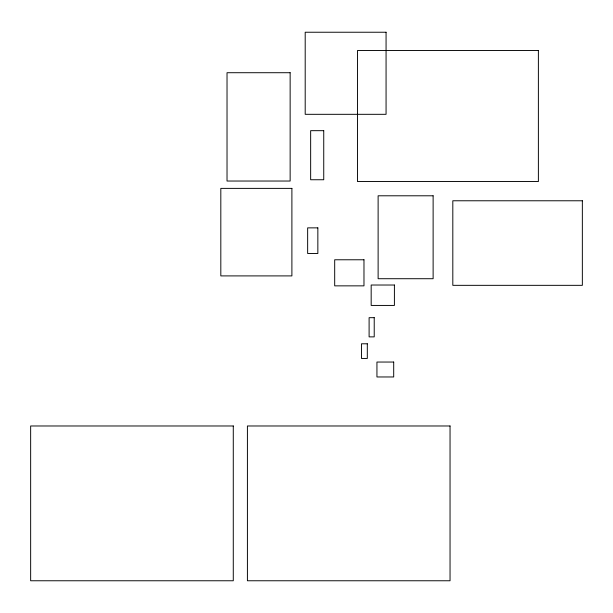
<?xml version="1.0" encoding="UTF-8"?>
<svg xmlns="http://www.w3.org/2000/svg" width="613" height="613" viewBox="0 0 613 613"><rect width="100%" height="100%" fill="white"/><g stroke="black" fill="none" stroke-linecap="round" stroke-linejoin="round"><path stroke-width="0.92" d="M386.067 32.236L305.197 32.236L305.197 114.317L386.067 114.317L386.067 32.236M538.383 50.519L357.486 50.519L357.486 181.54L538.383 181.54L538.383 50.519M290.141 72.717L227.025 72.717L227.025 181.034L290.141 181.034L290.141 72.717M323.741 130.676L310.653 130.676L310.653 179.747L323.741 179.747L323.741 130.676M291.895 188.383L220.818 188.383L220.818 275.904L291.895 275.904L291.895 188.383M433.123 195.792L378.121 195.792L378.121 278.716L433.123 278.716L433.123 195.792M582.35 200.773L452.815 200.773L452.815 285.336L582.35 285.336L582.35 200.773M317.848 227.867L307.649 227.867L307.649 253.476L317.848 253.476L317.848 227.867M363.976 259.774L334.69 259.774L334.69 285.857L363.976 285.857L363.976 259.774M394.404 285.022L371.171 285.022L371.171 305.435L394.404 305.435L394.404 285.022M374.221 317.68L369.103 317.68L369.103 336.874L374.221 336.874L374.221 317.68M367.31 343.793L361.478 343.793L361.478 358.444L367.31 358.444L367.31 343.793M393.699 362.045L376.941 362.045L376.941 376.964L393.699 376.964L393.699 362.045M233.277 425.981L30.65 425.981L30.65 580.764L233.277 580.764L233.277 425.981M450.042 425.981L247.414 425.981L247.414 580.764L450.042 580.764L450.042 425.981"/></g></svg>
